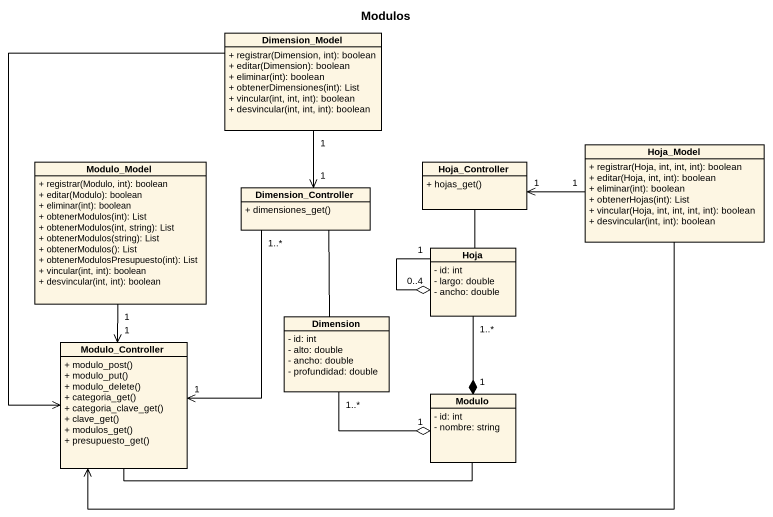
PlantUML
@startuml
title Modulos
hide circle
hide empty members
skinparam classAttributeIconSize 0
class Dimension_Model {
  + registrar(Dimension, int): boolean
  + editar(Dimension): boolean
  + eliminar(int): boolean
  + obtenerDimensiones(int): List
  + vincular(int, int, int): boolean
  + desvincular(int, int, int): boolean
}
class Hoja_Model {
  + registrar(Hoja, int, int, int): boolean
  + editar(Hoja, int, int): boolean
  + eliminar(int): boolean
  + obtenerHojas(int): List
  + vincular(Hoja, int, int, int, int): boolean
  + desvincular(int, int): boolean
}
class Modulo_Model {
  + registrar(Modulo, int): boolean
  + editar(Modulo): boolean
  + eliminar(int): boolean
  + obtenerModulos(int): List
  + obtenerModulos(int, string): List
  + obtenerModulos(string): List
  + obtenerModulos(): List
  + obtenerModulosPresupuesto(int): List
  + vincular(int, int): boolean
  + desvincular(int, int): boolean
}
class Dimension_Controller {
  + dimensiones_get()
}
class Hoja_Controller {
  + hojas_get()
}
class Hoja {
  - id: int
  - largo: double
  - ancho: double
}
class Modulo_Controller {
  + modulo_post()
  + modulo_put()
  + modulo_delete()
  + categoria_get()
  + categoria_clave_get()
  + clave_get()
  + modulos_get()
  + presupuesto_get()
}
class Dimension {
  - id: int
  - alto: double
  - ancho: double
  - profundidad: double
}
class Modulo {
  - id: int
  - nombre: string
}
Dimension_Model "1" --> "1" Dimension_Controller
Dimension_Model --> Modulo_Controller
Hoja_Model "1" -left-> "1" Hoja_Controller
Hoja_Model -left-> Modulo_Controller
Modulo_Model "1" --> "1" Modulo_Controller
Dimension_Controller "1..*" --> "1" Modulo_Controller
Dimension_Controller -- Dimension
Hoja_Controller -- Hoja
Hoja "1" --o "0..4" Hoja
Hoja "1..*" --* "1" Modulo
Modulo_Controller -right- Modulo
Dimension "1..*" -right-o "1" Modulo
@enduml
